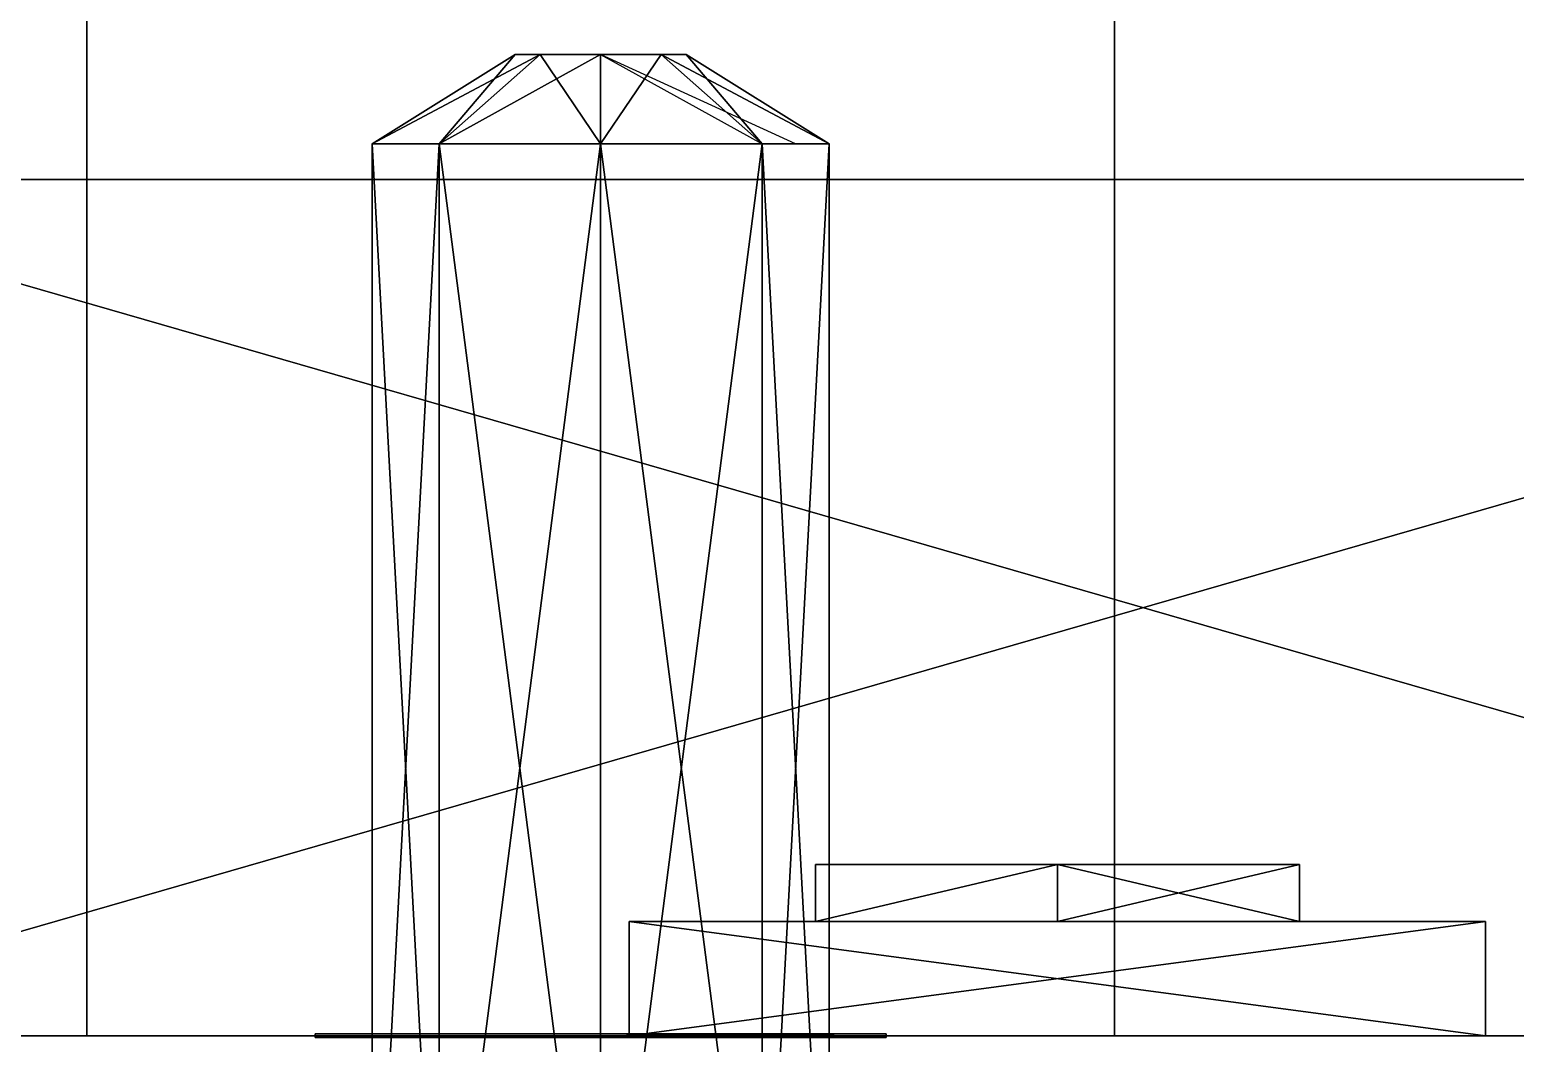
# Model space of a CAD drawing. Extents: x -150 to 2334, y -150 to 2984.
# Drawn here: x 1633 to 1659.02, y 1506.99 to 1524.75 of the extents above; entities that cross this region are included whole.
import ezdxf

# ---------------------------------------------------------------- set-up
doc = ezdxf.new("R2010")
doc.units = 0
for name, color, linetype in [('LAYER0', 7, 'CONTINUOUS'), ('LAYER193', 7, 'CONTINUOUS'), ('LAYER276', 7, 'CONTINUOUS'), ('LAYER279', 7, 'CONTINUOUS'), ('LAYER280', 7, 'CONTINUOUS'), ('LAYER281', 7, 'CONTINUOUS'), ('LAYER311', 7, 'CONTINUOUS'), ('LAYER339', 253, 'CONTINUOUS'), ('LAYER341', 253, 'CONTINUOUS'), ('LAYER343', 253, 'CONTINUOUS'), ('LAYER345', 253, 'CONTINUOUS'), ('LAYER347', 253, 'CONTINUOUS')]:
    doc.layers.add(name, color=color, linetype=linetype)

msp = doc.modelspace()

# ---------------------------------------------------------------- linework, layer by layer
at = {"layer": 'LAYER0', "invisible_edges": 1}
for points in [[(2334, 2984, -5), (-150, -150, -5), (-150, 2984, -5), (2334, 2984, -5)], [(-150, -150, -5), (2334, 2984, -5), (2334, -150, -5), (-150, -150, -5)], [(2334, -150), (-150, 2984), (-150, -150), (2334, -150)], [(-150, 2984), (2334, -150), (2334, 2984), (-150, 2984)]]:
    msp.add_3dface(points, dxfattribs=at)
at = {"layer": 'LAYER193', "invisible_edges": 1}
for points in [[(2164, 1507.125), (1614, 1489.125), (1614, 1507.125), (2164, 1507.125)], [(1614, 1489.125), (2164, 1507.125), (2164, 1489.125), (1614, 1489.125)], [(2164, 1489.125, 2350), (1614, 1507.125, 2350), (1614, 1489.125, 2350), (2164, 1489.125, 2350)], [(1614, 1507.125, 2350), (2164, 1489.125, 2350), (2164, 1507.125, 2350), (1614, 1507.125, 2350)], [(1614, 1507.125, 2350), (2164, 1507.125), (1614, 1507.125), (1614, 1507.125, 2350)], [(2164, 1507.125), (1614, 1507.125, 2350), (2164, 1507.125, 2350), (2164, 1507.125)]]:
    msp.add_3dface(points, dxfattribs=at)
at = {"layer": 'LAYER276', "invisible_edges": 1}
for points in [[(2164, 1507.122, 80), (1614, 2219.792, 80), (2164, 2219.792, 80), (2164, 1507.122, 80)], [(1614, 2219.792, 80), (2164, 1507.122, 80), (1614, 1507.122, 80), (1614, 2219.792, 80)], [(1614, 1507.122, 98), (2164, 2219.792, 98), (1614, 2219.792, 98), (1614, 1507.122, 98)], [(2164, 2219.792, 98), (1614, 1507.122, 98), (2164, 1507.122, 98), (2164, 2219.792, 98)], [(2164, 1507.122, 80), (1614, 1507.122, 98), (1614, 1507.122, 80), (2164, 1507.122, 80)], [(1614, 1507.122, 98), (2164, 1507.122, 80), (2164, 1507.122, 98), (1614, 1507.122, 98)]]:
    msp.add_3dface(points, dxfattribs=at)
at = {"layer": 'LAYER279', "invisible_edges": 1}
for points in [[(1634, 1507.122), (1652, 2219.792), (1652, 1507.122), (1634, 1507.122)], [(1652, 2219.792), (1634, 1507.122), (1634, 2219.792), (1652, 2219.792)], [(1634, 2219.792, 80), (1652, 1507.122, 80), (1652, 2219.792, 80), (1634, 2219.792, 80)], [(1652, 1507.122, 80), (1634, 2219.792, 80), (1634, 1507.122, 80), (1652, 1507.122, 80)], [(1634, 1507.122), (1634, 2219.792, 80), (1634, 2219.792), (1634, 1507.122)], [(1634, 2219.792, 80), (1634, 1507.122), (1634, 1507.122, 80), (1634, 2219.792, 80)], [(1652, 1507.122, 80), (1652, 2219.792), (1652, 2219.792, 80), (1652, 1507.122, 80)], [(1652, 2219.792), (1652, 1507.122, 80), (1652, 1507.122), (1652, 2219.792)], [(1652, 1507.122, 80), (1634, 1507.122), (1652, 1507.122), (1652, 1507.122, 80)], [(1634, 1507.122), (1652, 1507.122, 80), (1634, 1507.122, 80), (1634, 1507.122)]]:
    msp.add_3dface(points, dxfattribs=at)
at = {"layer": 'LAYER280'}
for points in [[(1641.5, 1524.313, 24), (1640.172, 1522.75, 21.17157), (1639, 1522.75, 24), (1641.5, 1524.313, 24)], [(1641.5, 1524.313, 24), (1639, 1522.75, 24), (1641.939, 1524.313, 25.06066), (1641.5, 1524.313, 24)], [(1641.939, 1524.313, 25.06066), (1639, 1522.75, 24), (1640.172, 1522.75, 26.82843), (1641.939, 1524.313, 25.06066)], [(1639, 1522.75, 24), (1641.5, 1524.313, 24), (1641.939, 1524.313, 22.93934), (1639, 1522.75, 24)], [(1639, 1522.75, 24), (1641.939, 1524.313, 22.93934), (1640.172, 1522.75, 21.17157), (1639, 1522.75, 24)], [(1640.172, 1522.75, 26.82843), (1641.5, 1524.313, 24), (1639, 1522.75, 24), (1640.172, 1522.75, 26.82843)], [(1641.939, 1524.313, 22.93934), (1640.172, 1522.75, 21.17157), (1641.5, 1524.313, 24), (1641.939, 1524.313, 22.93934)], [(1641.939, 1524.313, 22.93934), (1643, 1524.313, 22.5), (1640.172, 1522.75, 21.17157), (1641.939, 1524.313, 22.93934)], [(1640.172, 1522.75, 21.17157), (1643, 1524.313, 22.5), (1643, 1522.75, 20), (1640.172, 1522.75, 21.17157)], [(1643, 1522.75, 28), (1641.939, 1524.313, 25.06066), (1640.172, 1522.75, 26.82843), (1643, 1522.75, 28)], [(1640.172, 1522.75, 26.82843), (1641.939, 1524.313, 25.06066), (1641.5, 1524.313, 24), (1640.172, 1522.75, 26.82843)], [(1640.172, 1522.75, 26.82843), (1643, 1522.75, 28), (1643, 1524.313, 25.5), (1640.172, 1522.75, 26.82843)], [(1640.172, 1522.75, 26.82843), (1643, 1524.313, 25.5), (1641.939, 1524.313, 25.06066), (1640.172, 1522.75, 26.82843)], [(1641.939, 1524.313, 22.93934), (1643, 1522.75, 20), (1640.172, 1522.75, 21.17157), (1641.939, 1524.313, 22.93934)], [(1643, 1524.313, 25.5), (1641.939, 1524.313, 25.06066), (1641.5, 1524.313, 24), (1643, 1524.313, 25.5)], [(1643, 1524.313, 25.5), (1641.5, 1524.313, 24), (1641.939, 1524.313, 22.93934), (1643, 1524.313, 25.5)], [(1643, 1524.313, 25.5), (1641.939, 1524.313, 22.93934), (1641.5, 1524.313, 24), (1643, 1524.313, 25.5)], [(1643, 1524.313, 25.5), (1641.5, 1524.313, 24), (1641.939, 1524.313, 25.06066), (1643, 1524.313, 25.5)], [(1643, 1524.313, 25.5), (1641.939, 1524.313, 25.06066), (1643, 1522.75, 28), (1643, 1524.313, 25.5)], [(1643, 1524.313, 25.5), (1644.061, 1524.313, 25.06066), (1641.939, 1524.313, 22.93934), (1643, 1524.313, 25.5)], [(1641.939, 1524.313, 22.93934), (1644.061, 1524.313, 25.06066), (1643, 1524.313, 22.5), (1641.939, 1524.313, 22.93934)], [(1641.939, 1524.313, 22.93934), (1643, 1524.313, 22.5), (1643, 1522.75, 20), (1641.939, 1524.313, 22.93934)], [(1643, 1524.313, 22.5), (1643, 1524.313, 25.5), (1641.939, 1524.313, 22.93934), (1643, 1524.313, 22.5)], [(1643, 1522.75, 28), (1643, 1524.313, 25.5), (1644.061, 1524.313, 25.06066), (1643, 1522.75, 28)], [(1643, 1522.75, 28), (1644.061, 1524.313, 25.06066), (1645.828, 1522.75, 26.82843), (1643, 1522.75, 28)], [(1643, 1524.313, 22.5), (1644.061, 1524.313, 22.93934), (1643, 1522.75, 20), (1643, 1524.313, 22.5)], [(1643, 1522.75, 20), (1644.061, 1524.313, 22.93934), (1645.828, 1522.75, 21.17157), (1643, 1522.75, 20)], [(1644.061, 1524.313, 25.06066), (1643, 1524.313, 22.5), (1644.061, 1524.313, 22.93934), (1644.061, 1524.313, 25.06066)], [(1643, 1522.75, 28), (1645.828, 1522.75, 26.82843), (1644.061, 1524.313, 25.06066), (1643, 1522.75, 28)], [(1643, 1522.75, 28), (1644.061, 1524.313, 25.06066), (1643, 1524.313, 25.5), (1643, 1522.75, 28)], [(1646.414, 1522.75, 25.41421), (1643, 1524.313, 22.5), (1645.828, 1522.75, 21.17157), (1646.414, 1522.75, 25.41421)], [(1643, 1524.313, 22.5), (1645.828, 1522.75, 21.17157), (1643, 1522.75, 20), (1643, 1524.313, 22.5)], [(1644.061, 1524.313, 25.06066), (1644.061, 1524.313, 22.93934), (1643, 1524.313, 22.5), (1644.061, 1524.313, 25.06066)], [(1644.061, 1524.313, 25.06066), (1643, 1524.313, 25.5), (1643, 1524.313, 22.5), (1644.061, 1524.313, 25.06066)], [(1645.828, 1522.75, 26.82843), (1647, 1522.75, 24), (1644.061, 1524.313, 25.06066), (1645.828, 1522.75, 26.82843)], [(1644.061, 1524.313, 25.06066), (1647, 1522.75, 24), (1644.5, 1524.313, 24), (1644.061, 1524.313, 25.06066)], [(1647, 1522.75, 24), (1644.5, 1524.313, 24), (1644.061, 1524.313, 22.93934), (1647, 1522.75, 24)], [(1647, 1522.75, 24), (1644.061, 1524.313, 22.93934), (1645.828, 1522.75, 21.17157), (1647, 1522.75, 24)], [(1644.061, 1524.313, 25.06066), (1644.061, 1524.313, 22.93934), (1644.5, 1524.313, 24), (1644.061, 1524.313, 25.06066)], [(1645.828, 1522.75, 26.82843), (1644.5, 1524.313, 24), (1644.061, 1524.313, 25.06066), (1645.828, 1522.75, 26.82843)], [(1647, 1522.75, 24), (1645.828, 1522.75, 21.17157), (1644.061, 1524.313, 22.93934), (1647, 1522.75, 24)], [(1647, 1522.75, 24), (1644.061, 1524.313, 22.93934), (1644.5, 1524.313, 24), (1647, 1522.75, 24)], [(1644.061, 1524.313, 25.06066), (1644.5, 1524.313, 24), (1644.061, 1524.313, 22.93934), (1644.061, 1524.313, 25.06066)], [(1645.828, 1522.75, 26.82843), (1647, 1522.75, 24), (1644.5, 1524.313, 24), (1645.828, 1522.75, 26.82843)], [(1639, 1500.875, 24), (1640.172, 1500.875, 26.82843), (1639, 1522.75, 24), (1639, 1500.875, 24)], [(1639, 1522.75, 24), (1640.172, 1500.875, 26.82843), (1640.172, 1522.75, 26.82843), (1639, 1522.75, 24)], [(1640.172, 1500.875, 21.17157), (1639, 1500.875, 24), (1640.172, 1522.75, 21.17157), (1640.172, 1500.875, 21.17157)], [(1640.172, 1522.75, 21.17157), (1639, 1500.875, 24), (1639, 1522.75, 24), (1640.172, 1522.75, 21.17157)], [(1640.172, 1500.875, 26.82843), (1639, 1500.875, 24), (1640.172, 1522.75, 26.82843), (1640.172, 1500.875, 26.82843)], [(1639, 1500.875, 24), (1640.172, 1522.75, 26.82843), (1639, 1522.75, 24), (1639, 1500.875, 24)], [(1640.172, 1500.875, 21.17157), (1639, 1500.875, 24), (1639, 1522.75, 24), (1640.172, 1500.875, 21.17157)], [(1639, 1522.75, 24), (1640.172, 1500.875, 21.17157), (1640.172, 1522.75, 21.17157), (1639, 1522.75, 24)], [(1640.172, 1500.875, 26.82843), (1639, 1500.875, 24), (1640.172, 1522.75, 26.82843), (1640.172, 1500.875, 26.82843)], [(1639, 1500.875, 24), (1640.172, 1522.75, 26.82843), (1639, 1522.75, 24), (1639, 1500.875, 24)], [(1640.172, 1500.875, 21.17157), (1639, 1500.875, 24), (1639, 1522.75, 24), (1640.172, 1500.875, 21.17157)], [(1639, 1522.75, 24), (1640.172, 1500.875, 21.17157), (1640.172, 1522.75, 21.17157), (1639, 1522.75, 24)], [(1640.172, 1500.875, 26.82843), (1643, 1500.875, 28), (1640.172, 1522.75, 26.82843), (1640.172, 1500.875, 26.82843)], [(1640.172, 1522.75, 26.82843), (1643, 1500.875, 28), (1643, 1522.75, 28), (1640.172, 1522.75, 26.82843)], [(1640.172, 1522.75, 21.17157), (1643, 1522.75, 20), (1640.172, 1500.875, 21.17157), (1640.172, 1522.75, 21.17157)], [(1640.172, 1500.875, 21.17157), (1643, 1522.75, 20), (1643, 1500.875, 20), (1640.172, 1500.875, 21.17157)], [(1640.172, 1500.875, 26.82843), (1643, 1500.875, 28), (1643, 1522.75, 28), (1640.172, 1500.875, 26.82843)], [(1643, 1522.75, 28), (1640.172, 1500.875, 26.82843), (1640.172, 1522.75, 26.82843), (1643, 1522.75, 28)], [(1640.172, 1500.875, 26.82843), (1643, 1500.875, 28), (1643, 1522.75, 28), (1640.172, 1500.875, 26.82843)], [(1643, 1522.75, 28), (1640.172, 1500.875, 26.82843), (1640.172, 1522.75, 26.82843), (1643, 1522.75, 28)], [(1640.172, 1522.75, 21.17157), (1643, 1522.75, 20), (1643, 1500.875, 20), (1640.172, 1522.75, 21.17157)], [(1643, 1500.875, 20), (1640.172, 1522.75, 21.17157), (1640.172, 1500.875, 21.17157), (1643, 1500.875, 20)], [(1645.828, 1500.875, 26.82843), (1643, 1500.875, 28), (1643, 1522.75, 28), (1645.828, 1500.875, 26.82843)], [(1645.828, 1500.875, 26.82843), (1643, 1522.75, 28), (1645.828, 1522.75, 26.82843), (1645.828, 1500.875, 26.82843)], [(1643, 1522.75, 20), (1645.828, 1522.75, 21.17157), (1643, 1500.875, 20), (1643, 1522.75, 20)], [(1643, 1500.875, 20), (1645.828, 1522.75, 21.17157), (1645.828, 1500.875, 21.17157), (1643, 1500.875, 20)], [(1645.828, 1500.875, 26.82843), (1645.828, 1522.75, 26.82843), (1643, 1522.75, 28), (1645.828, 1500.875, 26.82843)], [(1645.828, 1500.875, 26.82843), (1643, 1522.75, 28), (1643, 1500.875, 28), (1645.828, 1500.875, 26.82843)], [(1645.828, 1500.875, 26.82843), (1643, 1500.875, 28), (1645.828, 1522.75, 26.82843), (1645.828, 1500.875, 26.82843)], [(1643, 1500.875, 28), (1645.828, 1522.75, 26.82843), (1643, 1522.75, 28), (1643, 1500.875, 28)], [(1645.828, 1522.75, 21.17157), (1643, 1522.75, 20), (1645.828, 1500.875, 21.17157), (1645.828, 1522.75, 21.17157)], [(1643, 1522.75, 20), (1645.828, 1500.875, 21.17157), (1643, 1500.875, 20), (1643, 1522.75, 20)], [(1645.828, 1500.875, 26.82843), (1647, 1500.875, 24), (1645.828, 1522.75, 26.82843), (1645.828, 1500.875, 26.82843)], [(1645.828, 1522.75, 26.82843), (1647, 1500.875, 24), (1647, 1522.75, 24), (1645.828, 1522.75, 26.82843)], [(1645.828, 1522.75, 21.17157), (1647, 1522.75, 24), (1645.828, 1500.875, 21.17157), (1645.828, 1522.75, 21.17157)], [(1645.828, 1500.875, 21.17157), (1647, 1522.75, 24), (1647, 1500.875, 24), (1645.828, 1500.875, 21.17157)], [(1645.828, 1500.875, 26.82843), (1647, 1500.875, 24), (1647, 1522.75, 24), (1645.828, 1500.875, 26.82843)], [(1647, 1522.75, 24), (1645.828, 1500.875, 26.82843), (1645.828, 1522.75, 26.82843), (1647, 1522.75, 24)], [(1645.828, 1500.875, 26.82843), (1647, 1500.875, 24), (1647, 1522.75, 24), (1645.828, 1500.875, 26.82843)], [(1647, 1522.75, 24), (1645.828, 1500.875, 26.82843), (1645.828, 1522.75, 26.82843), (1647, 1522.75, 24)], [(1645.828, 1522.75, 21.17157), (1647, 1522.75, 24), (1647, 1500.875, 24), (1645.828, 1522.75, 21.17157)], [(1647, 1500.875, 24), (1645.828, 1522.75, 21.17157), (1645.828, 1500.875, 21.17157), (1647, 1500.875, 24)], [(1638, 1507.157, 29), (1648, 1507.157, 29), (1638, 1507.157, 19), (1638, 1507.157, 29)], [(1638, 1507.157, 19), (1648, 1507.157, 29), (1648, 1507.157, 19), (1638, 1507.157, 19)], [(1638, 1507.157, 29), (1638, 1507.094, 29), (1648, 1507.157, 29), (1638, 1507.157, 29)], [(1648, 1507.157, 29), (1638, 1507.094, 29), (1648, 1507.094, 29), (1648, 1507.157, 29)], [(1638, 1507.157, 19), (1638, 1507.094, 19), (1638, 1507.157, 29), (1638, 1507.157, 19)], [(1638, 1507.157, 29), (1638, 1507.094, 19), (1638, 1507.094, 29), (1638, 1507.157, 29)], [(1638, 1507.094, 19), (1648, 1507.094, 19), (1638, 1507.094, 29), (1638, 1507.094, 19)], [(1638, 1507.094, 29), (1648, 1507.094, 19), (1648, 1507.094, 29), (1638, 1507.094, 29)], [(1648, 1507.157, 29), (1648, 1507.094, 29), (1648, 1507.157, 19), (1648, 1507.157, 29)], [(1648, 1507.157, 19), (1648, 1507.094, 29), (1648, 1507.094, 19), (1648, 1507.157, 19)]]:
    msp.add_3dface(points, dxfattribs=at)
at = {"layer": 'LAYER281'}
for points in [[(1641.5, 1524.313, 56), (1640.172, 1522.75, 53.17157), (1639, 1522.75, 56), (1641.5, 1524.313, 56)], [(1641.5, 1524.313, 56), (1639, 1522.75, 56), (1641.939, 1524.313, 57.06066), (1641.5, 1524.313, 56)], [(1641.939, 1524.313, 57.06066), (1639, 1522.75, 56), (1640.172, 1522.75, 58.82843), (1641.939, 1524.313, 57.06066)], [(1639, 1522.75, 56), (1641.5, 1524.313, 56), (1641.939, 1524.313, 54.93934), (1639, 1522.75, 56)], [(1639, 1522.75, 56), (1641.939, 1524.313, 54.93934), (1640.172, 1522.75, 53.17157), (1639, 1522.75, 56)], [(1640.172, 1522.75, 58.82843), (1641.5, 1524.313, 56), (1639, 1522.75, 56), (1640.172, 1522.75, 58.82843)], [(1641.939, 1524.313, 54.93934), (1640.172, 1522.75, 53.17157), (1641.5, 1524.313, 56), (1641.939, 1524.313, 54.93934)], [(1641.939, 1524.313, 54.93934), (1643, 1524.313, 54.5), (1640.172, 1522.75, 53.17157), (1641.939, 1524.313, 54.93934)], [(1640.172, 1522.75, 53.17157), (1643, 1524.313, 54.5), (1643, 1522.75, 52), (1640.172, 1522.75, 53.17157)], [(1643, 1522.75, 60), (1641.939, 1524.313, 57.06066), (1640.172, 1522.75, 58.82843), (1643, 1522.75, 60)], [(1640.172, 1522.75, 58.82843), (1641.939, 1524.313, 57.06066), (1641.5, 1524.313, 56), (1640.172, 1522.75, 58.82843)], [(1640.172, 1522.75, 58.82843), (1643, 1522.75, 60), (1643, 1524.313, 57.5), (1640.172, 1522.75, 58.82843)], [(1640.172, 1522.75, 58.82843), (1643, 1524.313, 57.5), (1641.939, 1524.313, 57.06066), (1640.172, 1522.75, 58.82843)], [(1641.939, 1524.313, 54.93934), (1643, 1522.75, 52), (1640.172, 1522.75, 53.17157), (1641.939, 1524.313, 54.93934)], [(1643, 1524.313, 57.5), (1641.939, 1524.313, 57.06066), (1641.5, 1524.313, 56), (1643, 1524.313, 57.5)], [(1643, 1524.313, 57.5), (1641.5, 1524.313, 56), (1641.939, 1524.313, 54.93934), (1643, 1524.313, 57.5)], [(1643, 1524.313, 57.5), (1641.939, 1524.313, 54.93934), (1641.5, 1524.313, 56), (1643, 1524.313, 57.5)], [(1643, 1524.313, 57.5), (1641.5, 1524.313, 56), (1641.939, 1524.313, 57.06066), (1643, 1524.313, 57.5)], [(1643, 1524.313, 57.5), (1641.939, 1524.313, 57.06066), (1643, 1522.75, 60), (1643, 1524.313, 57.5)], [(1643, 1524.313, 57.5), (1644.061, 1524.313, 57.06066), (1641.939, 1524.313, 54.93934), (1643, 1524.313, 57.5)], [(1641.939, 1524.313, 54.93934), (1644.061, 1524.313, 57.06066), (1643, 1524.313, 54.5), (1641.939, 1524.313, 54.93934)], [(1641.939, 1524.313, 54.93934), (1643, 1524.313, 54.5), (1643, 1522.75, 52), (1641.939, 1524.313, 54.93934)], [(1643, 1524.313, 54.5), (1643, 1524.313, 57.5), (1641.939, 1524.313, 54.93934), (1643, 1524.313, 54.5)], [(1643, 1522.75, 60), (1643, 1524.313, 57.5), (1644.061, 1524.313, 57.06066), (1643, 1522.75, 60)], [(1643, 1522.75, 60), (1644.061, 1524.313, 57.06066), (1645.828, 1522.75, 58.82843), (1643, 1522.75, 60)], [(1643, 1524.313, 54.5), (1644.061, 1524.313, 54.93934), (1643, 1522.75, 52), (1643, 1524.313, 54.5)], [(1643, 1522.75, 52), (1644.061, 1524.313, 54.93934), (1645.828, 1522.75, 53.17157), (1643, 1522.75, 52)], [(1644.061, 1524.313, 57.06066), (1643, 1524.313, 54.5), (1644.061, 1524.313, 54.93934), (1644.061, 1524.313, 57.06066)], [(1643, 1522.75, 60), (1645.828, 1522.75, 58.82843), (1644.061, 1524.313, 57.06066), (1643, 1522.75, 60)], [(1643, 1522.75, 60), (1644.061, 1524.313, 57.06066), (1643, 1524.313, 57.5), (1643, 1522.75, 60)], [(1646.414, 1522.75, 57.41422), (1643, 1524.313, 54.5), (1645.828, 1522.75, 53.17157), (1646.414, 1522.75, 57.41422)], [(1643, 1524.313, 54.5), (1645.828, 1522.75, 53.17157), (1643, 1522.75, 52), (1643, 1524.313, 54.5)], [(1644.061, 1524.313, 57.06066), (1644.061, 1524.313, 54.93934), (1643, 1524.313, 54.5), (1644.061, 1524.313, 57.06066)], [(1644.061, 1524.313, 57.06066), (1643, 1524.313, 57.5), (1643, 1524.313, 54.5), (1644.061, 1524.313, 57.06066)], [(1645.828, 1522.75, 58.82843), (1647, 1522.75, 56), (1644.061, 1524.313, 57.06066), (1645.828, 1522.75, 58.82843)], [(1644.061, 1524.313, 57.06066), (1647, 1522.75, 56), (1644.5, 1524.313, 56), (1644.061, 1524.313, 57.06066)], [(1647, 1522.75, 56), (1644.5, 1524.313, 56), (1644.061, 1524.313, 54.93934), (1647, 1522.75, 56)], [(1647, 1522.75, 56), (1644.061, 1524.313, 54.93934), (1645.828, 1522.75, 53.17157), (1647, 1522.75, 56)], [(1644.061, 1524.313, 57.06066), (1644.061, 1524.313, 54.93934), (1644.5, 1524.313, 56), (1644.061, 1524.313, 57.06066)], [(1645.828, 1522.75, 58.82843), (1644.5, 1524.313, 56), (1644.061, 1524.313, 57.06066), (1645.828, 1522.75, 58.82843)], [(1647, 1522.75, 56), (1645.828, 1522.75, 53.17157), (1644.061, 1524.313, 54.93934), (1647, 1522.75, 56)], [(1647, 1522.75, 56), (1644.061, 1524.313, 54.93934), (1644.5, 1524.313, 56), (1647, 1522.75, 56)], [(1644.061, 1524.313, 57.06066), (1644.5, 1524.313, 56), (1644.061, 1524.313, 54.93934), (1644.061, 1524.313, 57.06066)], [(1645.828, 1522.75, 58.82843), (1647, 1522.75, 56), (1644.5, 1524.313, 56), (1645.828, 1522.75, 58.82843)], [(1639, 1500.875, 56), (1640.172, 1500.875, 58.82843), (1639, 1522.75, 56), (1639, 1500.875, 56)], [(1639, 1522.75, 56), (1640.172, 1500.875, 58.82843), (1640.172, 1522.75, 58.82843), (1639, 1522.75, 56)], [(1640.172, 1500.875, 53.17157), (1639, 1500.875, 56), (1640.172, 1522.75, 53.17157), (1640.172, 1500.875, 53.17157)], [(1640.172, 1522.75, 53.17157), (1639, 1500.875, 56), (1639, 1522.75, 56), (1640.172, 1522.75, 53.17157)], [(1640.172, 1500.875, 58.82843), (1639, 1500.875, 56), (1640.172, 1522.75, 58.82843), (1640.172, 1500.875, 58.82843)], [(1639, 1500.875, 56), (1640.172, 1522.75, 58.82843), (1639, 1522.75, 56), (1639, 1500.875, 56)], [(1640.172, 1500.875, 53.17157), (1639, 1500.875, 56), (1639, 1522.75, 56), (1640.172, 1500.875, 53.17157)], [(1639, 1522.75, 56), (1640.172, 1500.875, 53.17157), (1640.172, 1522.75, 53.17157), (1639, 1522.75, 56)], [(1640.172, 1500.875, 58.82843), (1639, 1500.875, 56), (1640.172, 1522.75, 58.82843), (1640.172, 1500.875, 58.82843)], [(1639, 1500.875, 56), (1640.172, 1522.75, 58.82843), (1639, 1522.75, 56), (1639, 1500.875, 56)], [(1640.172, 1500.875, 53.17157), (1639, 1500.875, 56), (1639, 1522.75, 56), (1640.172, 1500.875, 53.17157)], [(1639, 1522.75, 56), (1640.172, 1500.875, 53.17157), (1640.172, 1522.75, 53.17157), (1639, 1522.75, 56)], [(1640.172, 1500.875, 58.82843), (1643, 1500.875, 60), (1640.172, 1522.75, 58.82843), (1640.172, 1500.875, 58.82843)], [(1640.172, 1522.75, 58.82843), (1643, 1500.875, 60), (1643, 1522.75, 60), (1640.172, 1522.75, 58.82843)], [(1640.172, 1522.75, 53.17157), (1643, 1522.75, 52), (1640.172, 1500.875, 53.17157), (1640.172, 1522.75, 53.17157)], [(1640.172, 1500.875, 53.17157), (1643, 1522.75, 52), (1643, 1500.875, 52), (1640.172, 1500.875, 53.17157)], [(1640.172, 1500.875, 58.82843), (1643, 1500.875, 60), (1643, 1522.75, 60), (1640.172, 1500.875, 58.82843)], [(1643, 1522.75, 60), (1640.172, 1500.875, 58.82843), (1640.172, 1522.75, 58.82843), (1643, 1522.75, 60)], [(1640.172, 1500.875, 58.82843), (1643, 1500.875, 60), (1643, 1522.75, 60), (1640.172, 1500.875, 58.82843)], [(1643, 1522.75, 60), (1640.172, 1500.875, 58.82843), (1640.172, 1522.75, 58.82843), (1643, 1522.75, 60)], [(1640.172, 1522.75, 53.17157), (1643, 1522.75, 52), (1643, 1500.875, 52), (1640.172, 1522.75, 53.17157)], [(1643, 1500.875, 52), (1640.172, 1522.75, 53.17157), (1640.172, 1500.875, 53.17157), (1643, 1500.875, 52)], [(1645.828, 1500.875, 58.82843), (1643, 1500.875, 60), (1643, 1522.75, 60), (1645.828, 1500.875, 58.82843)], [(1645.828, 1500.875, 58.82843), (1643, 1522.75, 60), (1645.828, 1522.75, 58.82843), (1645.828, 1500.875, 58.82843)], [(1643, 1522.75, 52), (1645.828, 1522.75, 53.17157), (1643, 1500.875, 52), (1643, 1522.75, 52)], [(1643, 1500.875, 52), (1645.828, 1522.75, 53.17157), (1645.828, 1500.875, 53.17157), (1643, 1500.875, 52)], [(1645.828, 1500.875, 58.82843), (1645.828, 1522.75, 58.82843), (1643, 1522.75, 60), (1645.828, 1500.875, 58.82843)], [(1645.828, 1500.875, 58.82843), (1643, 1522.75, 60), (1643, 1500.875, 60), (1645.828, 1500.875, 58.82843)], [(1645.828, 1500.875, 58.82843), (1643, 1500.875, 60), (1645.828, 1522.75, 58.82843), (1645.828, 1500.875, 58.82843)], [(1643, 1500.875, 60), (1645.828, 1522.75, 58.82843), (1643, 1522.75, 60), (1643, 1500.875, 60)], [(1645.828, 1522.75, 53.17157), (1643, 1522.75, 52), (1645.828, 1500.875, 53.17157), (1645.828, 1522.75, 53.17157)], [(1643, 1522.75, 52), (1645.828, 1500.875, 53.17157), (1643, 1500.875, 52), (1643, 1522.75, 52)], [(1645.828, 1500.875, 58.82843), (1647, 1500.875, 56), (1645.828, 1522.75, 58.82843), (1645.828, 1500.875, 58.82843)], [(1645.828, 1522.75, 58.82843), (1647, 1500.875, 56), (1647, 1522.75, 56), (1645.828, 1522.75, 58.82843)], [(1645.828, 1522.75, 53.17157), (1647, 1522.75, 56), (1645.828, 1500.875, 53.17157), (1645.828, 1522.75, 53.17157)], [(1645.828, 1500.875, 53.17157), (1647, 1522.75, 56), (1647, 1500.875, 56), (1645.828, 1500.875, 53.17157)], [(1645.828, 1500.875, 58.82843), (1647, 1500.875, 56), (1647, 1522.75, 56), (1645.828, 1500.875, 58.82843)], [(1647, 1522.75, 56), (1645.828, 1500.875, 58.82843), (1645.828, 1522.75, 58.82843), (1647, 1522.75, 56)], [(1645.828, 1500.875, 58.82843), (1647, 1500.875, 56), (1647, 1522.75, 56), (1645.828, 1500.875, 58.82843)], [(1647, 1522.75, 56), (1645.828, 1500.875, 58.82843), (1645.828, 1522.75, 58.82843), (1647, 1522.75, 56)], [(1645.828, 1522.75, 53.17157), (1647, 1522.75, 56), (1647, 1500.875, 56), (1645.828, 1522.75, 53.17157)], [(1647, 1500.875, 56), (1645.828, 1522.75, 53.17157), (1645.828, 1500.875, 53.17157), (1647, 1500.875, 56)], [(1638, 1507.157, 61), (1648, 1507.157, 61), (1638, 1507.157, 51), (1638, 1507.157, 61)], [(1638, 1507.157, 51), (1648, 1507.157, 61), (1648, 1507.157, 51), (1638, 1507.157, 51)], [(1638, 1507.157, 61), (1638, 1507.094, 61), (1648, 1507.157, 61), (1638, 1507.157, 61)], [(1648, 1507.157, 61), (1638, 1507.094, 61), (1648, 1507.094, 61), (1648, 1507.157, 61)], [(1638, 1507.157, 51), (1638, 1507.094, 51), (1638, 1507.157, 61), (1638, 1507.157, 51)], [(1638, 1507.157, 61), (1638, 1507.094, 51), (1638, 1507.094, 61), (1638, 1507.157, 61)], [(1638, 1507.094, 51), (1648, 1507.094, 51), (1638, 1507.094, 61), (1638, 1507.094, 51)], [(1638, 1507.094, 61), (1648, 1507.094, 51), (1648, 1507.094, 61), (1638, 1507.094, 61)], [(1648, 1507.157, 61), (1648, 1507.094, 61), (1648, 1507.157, 51), (1648, 1507.157, 61)], [(1648, 1507.157, 51), (1648, 1507.094, 61), (1648, 1507.094, 51), (1648, 1507.157, 51)]]:
    msp.add_3dface(points, dxfattribs=at)
at = {"layer": 'LAYER311', "invisible_edges": 1}
for points in [[(2164, 2219.792, 2349), (1614, 1507.122, 2349), (2164, 1507.122, 2349), (2164, 2219.792, 2349)], [(1614, 1507.122, 2349), (2164, 2219.792, 2349), (1614, 2219.792, 2349), (1614, 1507.122, 2349)], [(1614, 2219.792, 2331), (2164, 1507.122, 2331), (1614, 1507.122, 2331), (1614, 2219.792, 2331)], [(2164, 1507.122, 2331), (1614, 2219.792, 2331), (2164, 2219.792, 2331), (2164, 1507.122, 2331)], [(2164, 1507.122, 2331), (1614, 1507.122, 2349), (1614, 1507.122, 2331), (2164, 1507.122, 2331)], [(1614, 1507.122, 2349), (2164, 1507.122, 2331), (2164, 1507.122, 2349), (1614, 1507.122, 2349)]]:
    msp.add_3dface(points, dxfattribs=at)
at = {"layer": 'LAYER339'}
for points in [[(1626.5, 1507.125, 176.2174), (1626.5, 1522.125, 176.2174), (1678.5, 1507.125, 176.2174), (1626.5, 1507.125, 176.2174)], [(1678.5, 1507.125, 176.2174), (1626.5, 1522.125, 176.2174), (1678.5, 1522.125, 176.2174), (1678.5, 1507.125, 176.2174)], [(1678.5, 1507.125, 189.7826), (1678.5, 1522.125, 189.7826), (1626.5, 1507.125, 189.7826), (1678.5, 1507.125, 189.7826)], [(1626.5, 1507.125, 189.7826), (1678.5, 1522.125, 189.7826), (1626.5, 1522.125, 189.7826), (1626.5, 1507.125, 189.7826)], [(1626.5, 1522.125, 176.2174), (1626.5, 1522.125, 189.7826), (1678.5, 1522.125, 176.2174), (1626.5, 1522.125, 176.2174)], [(1678.5, 1522.125, 176.2174), (1626.5, 1522.125, 189.7826), (1678.5, 1522.125, 189.7826), (1678.5, 1522.125, 176.2174)], [(1646.76, 1510.125, 201.087), (1651, 1510.125, 196.2939), (1646.76, 1509.125, 201.087), (1646.76, 1510.125, 201.087)], [(1646.76, 1509.125, 201.087), (1651, 1510.125, 196.2939), (1651, 1509.125, 196.2939), (1646.76, 1509.125, 201.087)], [(1651, 1509.125, 205.88), (1651, 1510.125, 205.88), (1646.76, 1509.125, 201.087), (1651, 1509.125, 205.88)], [(1646.76, 1509.125, 201.087), (1651, 1510.125, 205.88), (1646.76, 1510.125, 201.087), (1646.76, 1509.125, 201.087)], [(1651, 1510.125, 205.88), (1655.24, 1510.125, 201.087), (1646.76, 1510.125, 201.087), (1651, 1510.125, 205.88)], [(1646.76, 1510.125, 201.087), (1655.24, 1510.125, 201.087), (1651, 1510.125, 196.2939), (1646.76, 1510.125, 201.087)], [(1646.76, 1510.125, 164.913), (1651, 1510.125, 160.12), (1646.76, 1509.125, 164.913), (1646.76, 1510.125, 164.913)], [(1646.76, 1509.125, 164.913), (1651, 1510.125, 160.12), (1651, 1509.125, 160.12), (1646.76, 1509.125, 164.913)], [(1651, 1509.125, 169.7061), (1651, 1510.125, 169.7061), (1646.76, 1509.125, 164.913), (1651, 1509.125, 169.7061)], [(1646.76, 1509.125, 164.913), (1651, 1510.125, 169.7061), (1646.76, 1510.125, 164.913), (1646.76, 1509.125, 164.913)], [(1651, 1510.125, 169.7061), (1655.24, 1510.125, 164.913), (1646.76, 1510.125, 164.913), (1651, 1510.125, 169.7061)], [(1646.76, 1510.125, 164.913), (1655.24, 1510.125, 164.913), (1651, 1510.125, 160.12), (1646.76, 1510.125, 164.913)], [(1651, 1510.125, 196.2939), (1655.24, 1510.125, 201.087), (1651, 1509.125, 196.2939), (1651, 1510.125, 196.2939)], [(1651, 1509.125, 196.2939), (1655.24, 1510.125, 201.087), (1655.24, 1509.125, 201.087), (1651, 1509.125, 196.2939)], [(1655.24, 1510.125, 201.087), (1651, 1510.125, 205.88), (1655.24, 1509.125, 201.087), (1655.24, 1510.125, 201.087)], [(1655.24, 1509.125, 201.087), (1651, 1510.125, 205.88), (1651, 1509.125, 205.88), (1655.24, 1509.125, 201.087)], [(1651, 1510.125, 160.12), (1655.24, 1510.125, 164.913), (1651, 1509.125, 160.12), (1651, 1510.125, 160.12)], [(1651, 1509.125, 160.12), (1655.24, 1510.125, 164.913), (1655.24, 1509.125, 164.913), (1651, 1509.125, 160.12)], [(1655.24, 1510.125, 164.913), (1651, 1510.125, 169.7061), (1655.24, 1509.125, 164.913), (1655.24, 1510.125, 164.913)], [(1655.24, 1509.125, 164.913), (1651, 1510.125, 169.7061), (1651, 1509.125, 169.7061), (1655.24, 1509.125, 164.913)], [(1643.5, 1509.125, 209), (1643.5, 1507.125, 209), (1658.5, 1507.125, 209), (1643.5, 1509.125, 209)], [(1643.5, 1509.125, 209), (1658.5, 1507.125, 209), (1658.5, 1509.125, 209), (1643.5, 1509.125, 209)], [(1658.5, 1509.125, 157), (1658.5, 1507.125, 157), (1643.5, 1507.125, 157), (1658.5, 1509.125, 157)], [(1658.5, 1509.125, 157), (1643.5, 1507.125, 157), (1643.5, 1509.125, 157), (1658.5, 1509.125, 157)], [(1643.5, 1507.125, 157), (1643.5, 1507.125, 209), (1643.5, 1509.125, 209), (1643.5, 1507.125, 157)], [(1643.5, 1507.125, 157), (1643.5, 1509.125, 209), (1643.5, 1509.125, 157), (1643.5, 1507.125, 157)], [(1643.5, 1509.125, 157), (1643.5, 1509.125, 209), (1658.5, 1509.125, 209), (1643.5, 1509.125, 157)], [(1643.5, 1509.125, 157), (1658.5, 1509.125, 209), (1658.5, 1509.125, 157), (1643.5, 1509.125, 157)], [(1651, 1509.125, 205.88), (1651, 1509.125, 196.2939), (1646.76, 1509.125, 201.087), (1651, 1509.125, 205.88)], [(1651, 1509.125, 169.7061), (1651, 1509.125, 160.12), (1646.76, 1509.125, 164.913), (1651, 1509.125, 169.7061)], [(1651, 1509.125, 205.88), (1655.24, 1509.125, 201.087), (1651, 1509.125, 196.2939), (1651, 1509.125, 205.88)], [(1651, 1509.125, 169.7061), (1655.24, 1509.125, 164.913), (1651, 1509.125, 160.12), (1651, 1509.125, 169.7061)], [(1658.5, 1509.125, 209), (1658.5, 1507.125, 209), (1658.5, 1507.125, 157), (1658.5, 1509.125, 209)], [(1658.5, 1509.125, 209), (1658.5, 1507.125, 157), (1658.5, 1509.125, 157), (1658.5, 1509.125, 209)]]:
    msp.add_3dface(points, dxfattribs=at)
at = {"layer": 'LAYER341'}
for points in [[(1626.5, 1507.125, 692.2174), (1626.5, 1522.125, 692.2174), (1678.5, 1507.125, 692.2174), (1626.5, 1507.125, 692.2174)], [(1678.5, 1507.125, 692.2174), (1626.5, 1522.125, 692.2174), (1678.5, 1522.125, 692.2174), (1678.5, 1507.125, 692.2174)], [(1678.5, 1507.125, 705.7826), (1678.5, 1522.125, 705.7826), (1626.5, 1507.125, 705.7826), (1678.5, 1507.125, 705.7826)], [(1626.5, 1507.125, 705.7826), (1678.5, 1522.125, 705.7826), (1626.5, 1522.125, 705.7826), (1626.5, 1507.125, 705.7826)], [(1626.5, 1522.125, 692.2174), (1626.5, 1522.125, 705.7826), (1678.5, 1522.125, 692.2174), (1626.5, 1522.125, 692.2174)], [(1678.5, 1522.125, 692.2174), (1626.5, 1522.125, 705.7826), (1678.5, 1522.125, 705.7826), (1678.5, 1522.125, 692.2174)], [(1646.76, 1510.125, 717.087), (1651, 1510.125, 712.2939), (1646.76, 1509.125, 717.087), (1646.76, 1510.125, 717.087)], [(1646.76, 1509.125, 717.087), (1651, 1510.125, 712.2939), (1651, 1509.125, 712.2939), (1646.76, 1509.125, 717.087)], [(1651, 1509.125, 721.88), (1651, 1510.125, 721.88), (1646.76, 1509.125, 717.087), (1651, 1509.125, 721.88)], [(1646.76, 1509.125, 717.087), (1651, 1510.125, 721.88), (1646.76, 1510.125, 717.087), (1646.76, 1509.125, 717.087)], [(1651, 1510.125, 721.88), (1655.24, 1510.125, 717.087), (1646.76, 1510.125, 717.087), (1651, 1510.125, 721.88)], [(1646.76, 1510.125, 717.087), (1655.24, 1510.125, 717.087), (1651, 1510.125, 712.2939), (1646.76, 1510.125, 717.087)], [(1646.76, 1510.125, 680.913), (1651, 1510.125, 676.12), (1646.76, 1509.125, 680.913), (1646.76, 1510.125, 680.913)], [(1646.76, 1509.125, 680.913), (1651, 1510.125, 676.12), (1651, 1509.125, 676.12), (1646.76, 1509.125, 680.913)], [(1651, 1509.125, 685.7061), (1651, 1510.125, 685.7061), (1646.76, 1509.125, 680.913), (1651, 1509.125, 685.7061)], [(1646.76, 1509.125, 680.913), (1651, 1510.125, 685.7061), (1646.76, 1510.125, 680.913), (1646.76, 1509.125, 680.913)], [(1651, 1510.125, 685.7061), (1655.24, 1510.125, 680.913), (1646.76, 1510.125, 680.913), (1651, 1510.125, 685.7061)], [(1646.76, 1510.125, 680.913), (1655.24, 1510.125, 680.913), (1651, 1510.125, 676.12), (1646.76, 1510.125, 680.913)], [(1651, 1510.125, 712.2939), (1655.24, 1510.125, 717.087), (1651, 1509.125, 712.2939), (1651, 1510.125, 712.2939)], [(1651, 1509.125, 712.2939), (1655.24, 1510.125, 717.087), (1655.24, 1509.125, 717.087), (1651, 1509.125, 712.2939)], [(1655.24, 1510.125, 717.087), (1651, 1510.125, 721.88), (1655.24, 1509.125, 717.087), (1655.24, 1510.125, 717.087)], [(1655.24, 1509.125, 717.087), (1651, 1510.125, 721.88), (1651, 1509.125, 721.88), (1655.24, 1509.125, 717.087)], [(1651, 1510.125, 676.12), (1655.24, 1510.125, 680.913), (1651, 1509.125, 676.12), (1651, 1510.125, 676.12)], [(1651, 1509.125, 676.12), (1655.24, 1510.125, 680.913), (1655.24, 1509.125, 680.913), (1651, 1509.125, 676.12)], [(1655.24, 1510.125, 680.913), (1651, 1510.125, 685.7061), (1655.24, 1509.125, 680.913), (1655.24, 1510.125, 680.913)], [(1655.24, 1509.125, 680.913), (1651, 1510.125, 685.7061), (1651, 1509.125, 685.7061), (1655.24, 1509.125, 680.913)], [(1643.5, 1509.125, 725), (1643.5, 1507.125, 725), (1658.5, 1507.125, 725), (1643.5, 1509.125, 725)], [(1643.5, 1509.125, 725), (1658.5, 1507.125, 725), (1658.5, 1509.125, 725), (1643.5, 1509.125, 725)], [(1658.5, 1509.125, 673), (1658.5, 1507.125, 673), (1643.5, 1507.125, 673), (1658.5, 1509.125, 673)], [(1658.5, 1509.125, 673), (1643.5, 1507.125, 673), (1643.5, 1509.125, 673), (1658.5, 1509.125, 673)], [(1643.5, 1507.125, 673), (1643.5, 1507.125, 725), (1643.5, 1509.125, 725), (1643.5, 1507.125, 673)], [(1643.5, 1507.125, 673), (1643.5, 1509.125, 725), (1643.5, 1509.125, 673), (1643.5, 1507.125, 673)], [(1643.5, 1509.125, 673), (1643.5, 1509.125, 725), (1658.5, 1509.125, 725), (1643.5, 1509.125, 673)], [(1643.5, 1509.125, 673), (1658.5, 1509.125, 725), (1658.5, 1509.125, 673), (1643.5, 1509.125, 673)], [(1651, 1509.125, 721.88), (1651, 1509.125, 712.2939), (1646.76, 1509.125, 717.087), (1651, 1509.125, 721.88)], [(1651, 1509.125, 685.7061), (1651, 1509.125, 676.12), (1646.76, 1509.125, 680.913), (1651, 1509.125, 685.7061)], [(1651, 1509.125, 721.88), (1655.24, 1509.125, 717.087), (1651, 1509.125, 712.2939), (1651, 1509.125, 721.88)], [(1651, 1509.125, 685.7061), (1655.24, 1509.125, 680.913), (1651, 1509.125, 676.12), (1651, 1509.125, 685.7061)], [(1658.5, 1509.125, 725), (1658.5, 1507.125, 725), (1658.5, 1507.125, 673), (1658.5, 1509.125, 725)], [(1658.5, 1509.125, 725), (1658.5, 1507.125, 673), (1658.5, 1509.125, 673), (1658.5, 1509.125, 725)]]:
    msp.add_3dface(points, dxfattribs=at)
at = {"layer": 'LAYER343'}
for points in [[(1626.5, 1507.125, 1208.217), (1626.5, 1522.125, 1208.217), (1678.5, 1507.125, 1208.217), (1626.5, 1507.125, 1208.217)], [(1678.5, 1507.125, 1208.217), (1626.5, 1522.125, 1208.217), (1678.5, 1522.125, 1208.217), (1678.5, 1507.125, 1208.217)], [(1678.5, 1507.125, 1221.783), (1678.5, 1522.125, 1221.783), (1626.5, 1507.125, 1221.783), (1678.5, 1507.125, 1221.783)], [(1626.5, 1507.125, 1221.783), (1678.5, 1522.125, 1221.783), (1626.5, 1522.125, 1221.783), (1626.5, 1507.125, 1221.783)], [(1626.5, 1522.125, 1208.217), (1626.5, 1522.125, 1221.783), (1678.5, 1522.125, 1208.217), (1626.5, 1522.125, 1208.217)], [(1678.5, 1522.125, 1208.217), (1626.5, 1522.125, 1221.783), (1678.5, 1522.125, 1221.783), (1678.5, 1522.125, 1208.217)], [(1646.76, 1510.125, 1233.087), (1651, 1510.125, 1228.294), (1646.76, 1509.125, 1233.087), (1646.76, 1510.125, 1233.087)], [(1646.76, 1509.125, 1233.087), (1651, 1510.125, 1228.294), (1651, 1509.125, 1228.294), (1646.76, 1509.125, 1233.087)], [(1651, 1509.125, 1237.88), (1651, 1510.125, 1237.88), (1646.76, 1509.125, 1233.087), (1651, 1509.125, 1237.88)], [(1646.76, 1509.125, 1233.087), (1651, 1510.125, 1237.88), (1646.76, 1510.125, 1233.087), (1646.76, 1509.125, 1233.087)], [(1651, 1510.125, 1237.88), (1655.24, 1510.125, 1233.087), (1646.76, 1510.125, 1233.087), (1651, 1510.125, 1237.88)], [(1646.76, 1510.125, 1233.087), (1655.24, 1510.125, 1233.087), (1651, 1510.125, 1228.294), (1646.76, 1510.125, 1233.087)], [(1646.76, 1510.125, 1196.913), (1651, 1510.125, 1192.12), (1646.76, 1509.125, 1196.913), (1646.76, 1510.125, 1196.913)], [(1646.76, 1509.125, 1196.913), (1651, 1510.125, 1192.12), (1651, 1509.125, 1192.12), (1646.76, 1509.125, 1196.913)], [(1651, 1509.125, 1201.706), (1651, 1510.125, 1201.706), (1646.76, 1509.125, 1196.913), (1651, 1509.125, 1201.706)], [(1646.76, 1509.125, 1196.913), (1651, 1510.125, 1201.706), (1646.76, 1510.125, 1196.913), (1646.76, 1509.125, 1196.913)], [(1651, 1510.125, 1201.706), (1655.24, 1510.125, 1196.913), (1646.76, 1510.125, 1196.913), (1651, 1510.125, 1201.706)], [(1646.76, 1510.125, 1196.913), (1655.24, 1510.125, 1196.913), (1651, 1510.125, 1192.12), (1646.76, 1510.125, 1196.913)], [(1651, 1510.125, 1228.294), (1655.24, 1510.125, 1233.087), (1651, 1509.125, 1228.294), (1651, 1510.125, 1228.294)], [(1651, 1509.125, 1228.294), (1655.24, 1510.125, 1233.087), (1655.24, 1509.125, 1233.087), (1651, 1509.125, 1228.294)], [(1655.24, 1510.125, 1233.087), (1651, 1510.125, 1237.88), (1655.24, 1509.125, 1233.087), (1655.24, 1510.125, 1233.087)], [(1655.24, 1509.125, 1233.087), (1651, 1510.125, 1237.88), (1651, 1509.125, 1237.88), (1655.24, 1509.125, 1233.087)], [(1651, 1510.125, 1192.12), (1655.24, 1510.125, 1196.913), (1651, 1509.125, 1192.12), (1651, 1510.125, 1192.12)], [(1651, 1509.125, 1192.12), (1655.24, 1510.125, 1196.913), (1655.24, 1509.125, 1196.913), (1651, 1509.125, 1192.12)], [(1655.24, 1510.125, 1196.913), (1651, 1510.125, 1201.706), (1655.24, 1509.125, 1196.913), (1655.24, 1510.125, 1196.913)], [(1655.24, 1509.125, 1196.913), (1651, 1510.125, 1201.706), (1651, 1509.125, 1201.706), (1655.24, 1509.125, 1196.913)], [(1643.5, 1509.125, 1241), (1643.5, 1507.125, 1241), (1658.5, 1507.125, 1241), (1643.5, 1509.125, 1241)], [(1643.5, 1509.125, 1241), (1658.5, 1507.125, 1241), (1658.5, 1509.125, 1241), (1643.5, 1509.125, 1241)], [(1658.5, 1509.125, 1189), (1658.5, 1507.125, 1189), (1643.5, 1507.125, 1189), (1658.5, 1509.125, 1189)], [(1658.5, 1509.125, 1189), (1643.5, 1507.125, 1189), (1643.5, 1509.125, 1189), (1658.5, 1509.125, 1189)], [(1643.5, 1507.125, 1189), (1643.5, 1507.125, 1241), (1643.5, 1509.125, 1241), (1643.5, 1507.125, 1189)], [(1643.5, 1507.125, 1189), (1643.5, 1509.125, 1241), (1643.5, 1509.125, 1189), (1643.5, 1507.125, 1189)], [(1643.5, 1509.125, 1189), (1643.5, 1509.125, 1241), (1658.5, 1509.125, 1241), (1643.5, 1509.125, 1189)], [(1643.5, 1509.125, 1189), (1658.5, 1509.125, 1241), (1658.5, 1509.125, 1189), (1643.5, 1509.125, 1189)], [(1651, 1509.125, 1237.88), (1651, 1509.125, 1228.294), (1646.76, 1509.125, 1233.087), (1651, 1509.125, 1237.88)], [(1651, 1509.125, 1201.706), (1651, 1509.125, 1192.12), (1646.76, 1509.125, 1196.913), (1651, 1509.125, 1201.706)], [(1651, 1509.125, 1237.88), (1655.24, 1509.125, 1233.087), (1651, 1509.125, 1228.294), (1651, 1509.125, 1237.88)], [(1651, 1509.125, 1201.706), (1655.24, 1509.125, 1196.913), (1651, 1509.125, 1192.12), (1651, 1509.125, 1201.706)], [(1658.5, 1509.125, 1241), (1658.5, 1507.125, 1241), (1658.5, 1507.125, 1189), (1658.5, 1509.125, 1241)], [(1658.5, 1509.125, 1241), (1658.5, 1507.125, 1189), (1658.5, 1509.125, 1189), (1658.5, 1509.125, 1241)]]:
    msp.add_3dface(points, dxfattribs=at)
at = {"layer": 'LAYER345'}
for points in [[(1626.5, 1507.125, 1724.217), (1626.5, 1522.125, 1724.217), (1678.5, 1507.125, 1724.217), (1626.5, 1507.125, 1724.217)], [(1678.5, 1507.125, 1724.217), (1626.5, 1522.125, 1724.217), (1678.5, 1522.125, 1724.217), (1678.5, 1507.125, 1724.217)], [(1678.5, 1507.125, 1737.783), (1678.5, 1522.125, 1737.783), (1626.5, 1507.125, 1737.783), (1678.5, 1507.125, 1737.783)], [(1626.5, 1507.125, 1737.783), (1678.5, 1522.125, 1737.783), (1626.5, 1522.125, 1737.783), (1626.5, 1507.125, 1737.783)], [(1626.5, 1522.125, 1724.217), (1626.5, 1522.125, 1737.783), (1678.5, 1522.125, 1724.217), (1626.5, 1522.125, 1724.217)], [(1678.5, 1522.125, 1724.217), (1626.5, 1522.125, 1737.783), (1678.5, 1522.125, 1737.783), (1678.5, 1522.125, 1724.217)], [(1646.76, 1510.125, 1749.087), (1651, 1510.125, 1744.294), (1646.76, 1509.125, 1749.087), (1646.76, 1510.125, 1749.087)], [(1646.76, 1509.125, 1749.087), (1651, 1510.125, 1744.294), (1651, 1509.125, 1744.294), (1646.76, 1509.125, 1749.087)], [(1651, 1509.125, 1753.88), (1651, 1510.125, 1753.88), (1646.76, 1509.125, 1749.087), (1651, 1509.125, 1753.88)], [(1646.76, 1509.125, 1749.087), (1651, 1510.125, 1753.88), (1646.76, 1510.125, 1749.087), (1646.76, 1509.125, 1749.087)], [(1651, 1510.125, 1753.88), (1655.24, 1510.125, 1749.087), (1646.76, 1510.125, 1749.087), (1651, 1510.125, 1753.88)], [(1646.76, 1510.125, 1749.087), (1655.24, 1510.125, 1749.087), (1651, 1510.125, 1744.294), (1646.76, 1510.125, 1749.087)], [(1646.76, 1510.125, 1712.913), (1651, 1510.125, 1708.12), (1646.76, 1509.125, 1712.913), (1646.76, 1510.125, 1712.913)], [(1646.76, 1509.125, 1712.913), (1651, 1510.125, 1708.12), (1651, 1509.125, 1708.12), (1646.76, 1509.125, 1712.913)], [(1651, 1509.125, 1717.706), (1651, 1510.125, 1717.706), (1646.76, 1509.125, 1712.913), (1651, 1509.125, 1717.706)], [(1646.76, 1509.125, 1712.913), (1651, 1510.125, 1717.706), (1646.76, 1510.125, 1712.913), (1646.76, 1509.125, 1712.913)], [(1651, 1510.125, 1717.706), (1655.24, 1510.125, 1712.913), (1646.76, 1510.125, 1712.913), (1651, 1510.125, 1717.706)], [(1646.76, 1510.125, 1712.913), (1655.24, 1510.125, 1712.913), (1651, 1510.125, 1708.12), (1646.76, 1510.125, 1712.913)], [(1651, 1510.125, 1744.294), (1655.24, 1510.125, 1749.087), (1651, 1509.125, 1744.294), (1651, 1510.125, 1744.294)], [(1651, 1509.125, 1744.294), (1655.24, 1510.125, 1749.087), (1655.24, 1509.125, 1749.087), (1651, 1509.125, 1744.294)], [(1655.24, 1510.125, 1749.087), (1651, 1510.125, 1753.88), (1655.24, 1509.125, 1749.087), (1655.24, 1510.125, 1749.087)], [(1655.24, 1509.125, 1749.087), (1651, 1510.125, 1753.88), (1651, 1509.125, 1753.88), (1655.24, 1509.125, 1749.087)], [(1651, 1510.125, 1708.12), (1655.24, 1510.125, 1712.913), (1651, 1509.125, 1708.12), (1651, 1510.125, 1708.12)], [(1651, 1509.125, 1708.12), (1655.24, 1510.125, 1712.913), (1655.24, 1509.125, 1712.913), (1651, 1509.125, 1708.12)], [(1655.24, 1510.125, 1712.913), (1651, 1510.125, 1717.706), (1655.24, 1509.125, 1712.913), (1655.24, 1510.125, 1712.913)], [(1655.24, 1509.125, 1712.913), (1651, 1510.125, 1717.706), (1651, 1509.125, 1717.706), (1655.24, 1509.125, 1712.913)], [(1643.5, 1509.125, 1757), (1643.5, 1507.125, 1757), (1658.5, 1507.125, 1757), (1643.5, 1509.125, 1757)], [(1643.5, 1509.125, 1757), (1658.5, 1507.125, 1757), (1658.5, 1509.125, 1757), (1643.5, 1509.125, 1757)], [(1658.5, 1509.125, 1705), (1658.5, 1507.125, 1705), (1643.5, 1507.125, 1705), (1658.5, 1509.125, 1705)], [(1658.5, 1509.125, 1705), (1643.5, 1507.125, 1705), (1643.5, 1509.125, 1705), (1658.5, 1509.125, 1705)], [(1643.5, 1507.125, 1705), (1643.5, 1507.125, 1757), (1643.5, 1509.125, 1757), (1643.5, 1507.125, 1705)], [(1643.5, 1507.125, 1705), (1643.5, 1509.125, 1757), (1643.5, 1509.125, 1705), (1643.5, 1507.125, 1705)], [(1643.5, 1509.125, 1705), (1643.5, 1509.125, 1757), (1658.5, 1509.125, 1757), (1643.5, 1509.125, 1705)], [(1643.5, 1509.125, 1705), (1658.5, 1509.125, 1757), (1658.5, 1509.125, 1705), (1643.5, 1509.125, 1705)], [(1651, 1509.125, 1753.88), (1651, 1509.125, 1744.294), (1646.76, 1509.125, 1749.087), (1651, 1509.125, 1753.88)], [(1651, 1509.125, 1717.706), (1651, 1509.125, 1708.12), (1646.76, 1509.125, 1712.913), (1651, 1509.125, 1717.706)], [(1651, 1509.125, 1753.88), (1655.24, 1509.125, 1749.087), (1651, 1509.125, 1744.294), (1651, 1509.125, 1753.88)], [(1651, 1509.125, 1717.706), (1655.24, 1509.125, 1712.913), (1651, 1509.125, 1708.12), (1651, 1509.125, 1717.706)], [(1658.5, 1509.125, 1757), (1658.5, 1507.125, 1757), (1658.5, 1507.125, 1705), (1658.5, 1509.125, 1757)], [(1658.5, 1509.125, 1757), (1658.5, 1507.125, 1705), (1658.5, 1509.125, 1705), (1658.5, 1509.125, 1757)]]:
    msp.add_3dface(points, dxfattribs=at)
at = {"layer": 'LAYER347'}
for points in [[(1626.5, 1507.125, 2240.217), (1626.5, 1522.125, 2240.217), (1678.5, 1507.125, 2240.217), (1626.5, 1507.125, 2240.217)], [(1678.5, 1507.125, 2240.217), (1626.5, 1522.125, 2240.217), (1678.5, 1522.125, 2240.217), (1678.5, 1507.125, 2240.217)], [(1678.5, 1507.125, 2253.783), (1678.5, 1522.125, 2253.783), (1626.5, 1507.125, 2253.783), (1678.5, 1507.125, 2253.783)], [(1626.5, 1507.125, 2253.783), (1678.5, 1522.125, 2253.783), (1626.5, 1522.125, 2253.783), (1626.5, 1507.125, 2253.783)], [(1626.5, 1522.125, 2240.217), (1626.5, 1522.125, 2253.783), (1678.5, 1522.125, 2240.217), (1626.5, 1522.125, 2240.217)], [(1678.5, 1522.125, 2240.217), (1626.5, 1522.125, 2253.783), (1678.5, 1522.125, 2253.783), (1678.5, 1522.125, 2240.217)], [(1646.76, 1510.125, 2265.087), (1651, 1510.125, 2260.294), (1646.76, 1509.125, 2265.087), (1646.76, 1510.125, 2265.087)], [(1646.76, 1509.125, 2265.087), (1651, 1510.125, 2260.294), (1651, 1509.125, 2260.294), (1646.76, 1509.125, 2265.087)], [(1651, 1509.125, 2269.88), (1651, 1510.125, 2269.88), (1646.76, 1509.125, 2265.087), (1651, 1509.125, 2269.88)], [(1646.76, 1509.125, 2265.087), (1651, 1510.125, 2269.88), (1646.76, 1510.125, 2265.087), (1646.76, 1509.125, 2265.087)], [(1651, 1510.125, 2269.88), (1655.24, 1510.125, 2265.087), (1646.76, 1510.125, 2265.087), (1651, 1510.125, 2269.88)], [(1646.76, 1510.125, 2265.087), (1655.24, 1510.125, 2265.087), (1651, 1510.125, 2260.294), (1646.76, 1510.125, 2265.087)], [(1646.76, 1510.125, 2228.913), (1651, 1510.125, 2224.12), (1646.76, 1509.125, 2228.913), (1646.76, 1510.125, 2228.913)], [(1646.76, 1509.125, 2228.913), (1651, 1510.125, 2224.12), (1651, 1509.125, 2224.12), (1646.76, 1509.125, 2228.913)], [(1651, 1509.125, 2233.706), (1651, 1510.125, 2233.706), (1646.76, 1509.125, 2228.913), (1651, 1509.125, 2233.706)], [(1646.76, 1509.125, 2228.913), (1651, 1510.125, 2233.706), (1646.76, 1510.125, 2228.913), (1646.76, 1509.125, 2228.913)], [(1651, 1510.125, 2233.706), (1655.24, 1510.125, 2228.913), (1646.76, 1510.125, 2228.913), (1651, 1510.125, 2233.706)], [(1646.76, 1510.125, 2228.913), (1655.24, 1510.125, 2228.913), (1651, 1510.125, 2224.12), (1646.76, 1510.125, 2228.913)], [(1651, 1510.125, 2260.294), (1655.24, 1510.125, 2265.087), (1651, 1509.125, 2260.294), (1651, 1510.125, 2260.294)], [(1651, 1509.125, 2260.294), (1655.24, 1510.125, 2265.087), (1655.24, 1509.125, 2265.087), (1651, 1509.125, 2260.294)], [(1655.24, 1510.125, 2265.087), (1651, 1510.125, 2269.88), (1655.24, 1509.125, 2265.087), (1655.24, 1510.125, 2265.087)], [(1655.24, 1509.125, 2265.087), (1651, 1510.125, 2269.88), (1651, 1509.125, 2269.88), (1655.24, 1509.125, 2265.087)], [(1651, 1510.125, 2224.12), (1655.24, 1510.125, 2228.913), (1651, 1509.125, 2224.12), (1651, 1510.125, 2224.12)], [(1651, 1509.125, 2224.12), (1655.24, 1510.125, 2228.913), (1655.24, 1509.125, 2228.913), (1651, 1509.125, 2224.12)], [(1655.24, 1510.125, 2228.913), (1651, 1510.125, 2233.706), (1655.24, 1509.125, 2228.913), (1655.24, 1510.125, 2228.913)], [(1655.24, 1509.125, 2228.913), (1651, 1510.125, 2233.706), (1651, 1509.125, 2233.706), (1655.24, 1509.125, 2228.913)], [(1643.5, 1509.125, 2273), (1643.5, 1507.125, 2273), (1658.5, 1507.125, 2273), (1643.5, 1509.125, 2273)], [(1643.5, 1509.125, 2273), (1658.5, 1507.125, 2273), (1658.5, 1509.125, 2273), (1643.5, 1509.125, 2273)], [(1658.5, 1509.125, 2221), (1658.5, 1507.125, 2221), (1643.5, 1507.125, 2221), (1658.5, 1509.125, 2221)], [(1658.5, 1509.125, 2221), (1643.5, 1507.125, 2221), (1643.5, 1509.125, 2221), (1658.5, 1509.125, 2221)], [(1643.5, 1507.125, 2221), (1643.5, 1507.125, 2273), (1643.5, 1509.125, 2273), (1643.5, 1507.125, 2221)], [(1643.5, 1507.125, 2221), (1643.5, 1509.125, 2273), (1643.5, 1509.125, 2221), (1643.5, 1507.125, 2221)], [(1643.5, 1509.125, 2221), (1643.5, 1509.125, 2273), (1658.5, 1509.125, 2273), (1643.5, 1509.125, 2221)], [(1643.5, 1509.125, 2221), (1658.5, 1509.125, 2273), (1658.5, 1509.125, 2221), (1643.5, 1509.125, 2221)], [(1651, 1509.125, 2269.88), (1651, 1509.125, 2260.294), (1646.76, 1509.125, 2265.087), (1651, 1509.125, 2269.88)], [(1651, 1509.125, 2233.706), (1651, 1509.125, 2224.12), (1646.76, 1509.125, 2228.913), (1651, 1509.125, 2233.706)], [(1651, 1509.125, 2269.88), (1655.24, 1509.125, 2265.087), (1651, 1509.125, 2260.294), (1651, 1509.125, 2269.88)], [(1651, 1509.125, 2233.706), (1655.24, 1509.125, 2228.913), (1651, 1509.125, 2224.12), (1651, 1509.125, 2233.706)], [(1658.5, 1509.125, 2273), (1658.5, 1507.125, 2273), (1658.5, 1507.125, 2221), (1658.5, 1509.125, 2273)], [(1658.5, 1509.125, 2273), (1658.5, 1507.125, 2221), (1658.5, 1509.125, 2221), (1658.5, 1509.125, 2273)]]:
    msp.add_3dface(points, dxfattribs=at)

doc.saveas('drawing.dxf')
